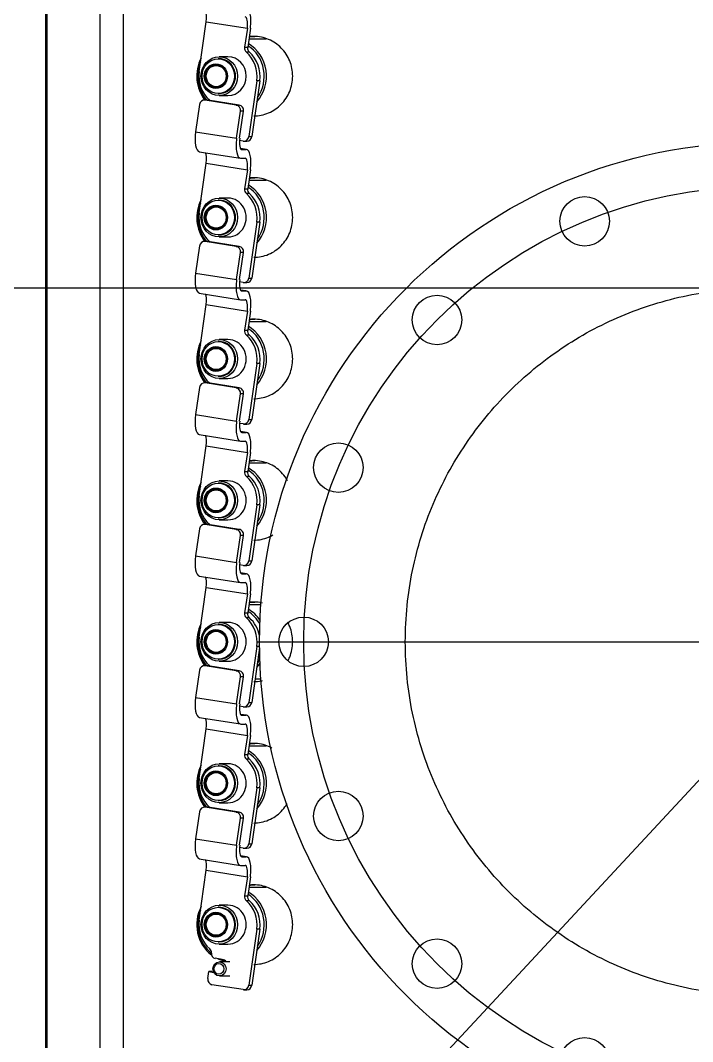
# Model space of a CAD drawing. Extents: x -681219 to -550379, y -242630 to -158199.
# Drawn here: x -602980 to -602599, y -229909 to -229331 of the extents above; entities that cross this region are included whole.
import ezdxf
from ezdxf.lldxf.tags import DXFTag

# ---------------------------------------------------------------- set-up
doc = ezdxf.new("R2010")
doc.units = 0
doc.header["$LTSCALE"] = 1000
doc.linetypes.add('DASHED', pattern=[0.75, 0.5, -0.25])
doc.linetypes.add('DASHED2', pattern=[9.525, 6.35, -3.175])
doc.layers.get('0').update_dxf_attribs({"linetype": 'CONTINUOUS'})
doc.layers.add('center', color=253, linetype='CENTER2')
doc.layers.add('interface', color=251, linetype='DASHED2')
doc.layers.add('famsun', color=7, linetype='CONTINUOUS', lineweight=0)
tags = doc.linetypes.add('CENTER2', pattern=[28.575, 19.05, -3.175, 3.175, -3.175]).pattern_tags.tags
tags[10:11] = [DXFTag(74, 4), DXFTag(75, 0), DXFTag(340, '0'), DXFTag(46, 0.0), DXFTag(50, 0.0), DXFTag(44, 0.0), DXFTag(45, 0.0)]
tags[8:9] = [DXFTag(74, 4), DXFTag(75, 0), DXFTag(340, '0'), DXFTag(46, 0.0), DXFTag(50, 0.0), DXFTag(44, 0.0), DXFTag(45, 0.0)]
tags[6:7] = [DXFTag(74, 4), DXFTag(75, 0), DXFTag(340, '0'), DXFTag(46, 0.0), DXFTag(50, 0.0), DXFTag(44, 0.0), DXFTag(45, 0.0)]
tags[4:5] = [DXFTag(74, 4), DXFTag(75, 0), DXFTag(340, '0'), DXFTag(46, 0.0), DXFTag(50, 0.0), DXFTag(44, 0.0), DXFTag(45, 0.0)]

# ---------------------------------------------------------------- blocks, each defined once
blk = doc.blocks.new('CYPJ15001B0001XY_A_CYPJ1000_V_1')
at = {"color": 0, "linetype": 'ByBlock', "lineweight": -2}
for p, q in [((715, 403.64), (-578, 403.64)), ((715, 402.87), (-578, 402.87)), ((-532.45, 372.68), (715, 372.68)), ((-536.94, 359.47), (715, 359.47)), ((-311.42, 318.67), (-315.12, 295.44)), ((-296.09, 316.51), (-311.42, 318.67)), ((-231.42, 318.67), (-235.12, 295.44)), ((-216.09, 316.51), (-231.42, 318.67)), ((-151.42, 318.67), (-155.12, 295.44)), ((-136.09, 316.51), (-151.42, 318.67)), ((-71.42, 318.67), (-75.12, 295.44)), ((-56.09, 316.51), (-71.42, 318.67)), ((8.58, 318.67), (4.88, 295.44)), ((23.91, 316.51), (8.58, 318.67)), ((88.58, 318.67), (84.88, 295.44)), ((103.91, 316.51), (88.58, 318.67)), ((-357.41, 316.59), (-329.22, 312.62)), ((-329.22, 312.62), (-332.93, 289.39)), ((-322.78, 316.55), (-326.48, 293.31)), ((-296.38, 295.65), (-293.57, 313.3)), ((-293.57, 311.59), (-293.57, 313.3)), ((-293.54, 312.01), (-293.54, 313.72)), ((-277.41, 316.59), (-249.22, 312.62)), ((-249.22, 312.62), (-252.93, 289.39)), ((-242.78, 316.55), (-246.48, 293.31)), ((-216.38, 295.65), (-213.57, 313.3)), ((-213.57, 311.59), (-213.57, 313.3)), ((-213.54, 312.01), (-213.54, 313.72)), ((-197.41, 316.59), (-169.22, 312.62)), ((-169.22, 312.62), (-172.93, 289.39)), ((-162.78, 316.55), (-166.48, 293.31)), ((-136.38, 295.65), (-133.57, 313.3)), ((-133.57, 311.59), (-133.57, 313.3)), ((-133.54, 312.01), (-133.54, 313.72)), ((-117.41, 316.59), (-89.22, 312.62)), ((-89.22, 312.62), (-92.93, 289.39)), ((-82.78, 316.55), (-86.48, 293.31)), ((-56.38, 295.65), (-53.57, 313.3)), ((-53.57, 311.59), (-53.57, 313.3)), ((-53.54, 312.01), (-53.54, 313.72)), ((-37.41, 316.59), (-9.22, 312.62)), ((-9.22, 312.62), (-12.93, 289.39)), ((-2.78, 316.55), (-6.48, 293.31)), ((23.62, 295.65), (26.43, 313.3)), ((26.43, 311.59), (26.43, 313.3)), ((26.46, 312.01), (26.46, 313.72)), ((42.59, 316.59), (70.78, 312.62)), ((70.78, 312.62), (67.07, 289.39)), ((77.22, 316.55), (73.52, 293.31)), ((103.62, 295.65), (106.43, 313.3)), ((106.43, 311.59), (106.43, 313.3)), ((106.46, 312.01), (106.46, 313.72)), ((122.59, 316.59), (150.78, 312.62)), ((150.78, 312.62), (147.07, 289.39)), ((-396.76, 291.73), (-393.95, 309.39)), ((-390.54, 311.76), (-386.58, 311.2)), ((-386.58, 311.2), (-387.03, 308.36)), ((-386.58, 309.49), (-386.74, 308.5)), ((-386.58, 309.49), (-386.58, 311.2)), ((-379.71, 303.58), (-379.05, 307.67)), ((-376.1, 309.72), (-376.07, 309.72)), ((-296.38, 293.94), (-293.57, 311.59)), ((-216.38, 293.94), (-213.57, 311.59)), ((-136.38, 293.94), (-133.57, 311.59)), ((-56.38, 293.94), (-53.57, 311.59)), ((23.62, 293.94), (26.43, 311.59)), ((103.62, 293.94), (106.43, 311.59)), ((-389, 305.12), (-389, 299.3)), ((-381, 299.3), (-381, 305.12)), ((-371, 305.29), (-371, 300.33)), ((-369.8, 305.8), (-369.8, 305.29)), ((-350.2, 305.29), (-350.2, 305.8)), ((-349, 300.33), (-349, 305.29)), ((-291, 305.29), (-291, 300.33)), ((-289.8, 305.8), (-289.8, 305.29)), ((-270.2, 305.29), (-270.2, 305.8)), ((-269, 300.33), (-269, 305.29)), ((-211, 305.29), (-211, 300.33)), ((-209.8, 305.8), (-209.8, 305.29)), ((-190.2, 305.29), (-190.2, 305.8)), ((-189, 300.33), (-189, 305.29)), ((-131, 305.29), (-131, 300.33)), ((-129.8, 305.8), (-129.8, 305.29)), ((-110.2, 305.29), (-110.2, 305.8)), ((-109, 300.33), (-109, 305.29)), ((-51, 305.29), (-51, 300.33)), ((-49.8, 305.8), (-49.8, 305.29)), ((-30.2, 305.29), (-30.2, 305.8)), ((-29, 300.33), (-29, 305.29)), ((29, 305.29), (29, 300.33)), ((30.2, 305.8), (30.2, 305.29)), ((49.8, 305.29), (49.8, 305.8)), ((51, 300.33), (51, 305.29)), ((109, 305.29), (109, 300.33)), ((110.2, 305.8), (110.2, 305.29)), ((129.8, 305.29), (129.8, 305.8)), ((131, 300.33), (131, 305.29)), ((-315.12, 295.44), (-299.8, 293.28)), ((-296.38, 295.65), (-296.38, 293.94)), ((-235.12, 295.44), (-219.8, 293.28)), ((-216.38, 295.65), (-216.38, 293.94)), ((-155.12, 295.44), (-139.8, 293.28)), ((-136.38, 295.65), (-136.38, 293.94)), ((-75.12, 295.44), (-59.8, 293.28)), ((-56.38, 295.65), (-56.38, 293.94)), ((4.88, 295.44), (20.2, 293.28)), ((23.62, 295.65), (23.62, 293.94)), ((84.88, 295.44), (100.2, 293.28)), ((103.62, 295.65), (103.62, 293.94)), ((-396.8, 291.31), (-396.8, 289.6)), ((-346.46, 288.2), (-346.46, 289.91)), ((-332.93, 289.39), (-343.7, 290.91)), ((-343.7, 290.91), (-343.7, 289.2)), ((-332.93, 287.68), (-343.7, 289.2)), ((-326.5, 293.1), (-326.5, 290.71)), ((-321.57, 289.8), (-321.03, 293.21)), ((-321.55, 290.01), (-321.04, 293.2)), ((-321.55, 292.41), (-321.52, 292.64)), ((-321.55, 292.41), (-321.55, 290.01)), ((-316.8, 291.31), (-316.8, 289.6)), ((-316.76, 291.73), (-316.42, 293.86)), ((-315.12, 293.73), (-299.8, 291.57)), ((-299.8, 291.57), (-299.8, 293.28)), ((-266.46, 288.2), (-266.46, 289.91)), ((-252.93, 289.39), (-263.7, 290.91)), ((-263.7, 290.91), (-263.7, 289.2)), ((-252.93, 287.68), (-263.7, 289.2)), ((-246.5, 293.1), (-246.5, 290.71)), ((-241.57, 289.8), (-241.03, 293.21)), ((-241.55, 290.01), (-241.04, 293.2)), ((-241.55, 292.41), (-241.52, 292.64)), ((-241.55, 292.41), (-241.55, 290.01)), ((-236.8, 291.31), (-236.8, 289.6)), ((-236.76, 291.73), (-236.42, 293.86)), ((-235.12, 293.73), (-219.8, 291.57)), ((-219.8, 291.57), (-219.8, 293.28)), ((-186.46, 288.2), (-186.46, 289.91)), ((-172.93, 289.39), (-183.7, 290.91)), ((-183.7, 290.91), (-183.7, 289.2)), ((-172.93, 287.68), (-183.7, 289.2)), ((-166.5, 293.1), (-166.5, 290.71)), ((-161.57, 289.8), (-161.03, 293.21)), ((-161.55, 290.01), (-161.04, 293.2)), ((-161.55, 292.41), (-161.52, 292.64)), ((-161.55, 292.41), (-161.55, 290.01)), ((-156.8, 291.31), (-156.8, 289.6)), ((-156.76, 291.73), (-156.42, 293.86)), ((-155.12, 293.73), (-139.8, 291.57)), ((-139.8, 291.57), (-139.8, 293.28)), ((-106.46, 288.2), (-106.46, 289.91)), ((-92.93, 289.39), (-103.7, 290.91)), ((-103.7, 290.91), (-103.7, 289.2)), ((-92.93, 287.68), (-103.7, 289.2)), ((-86.5, 293.1), (-86.5, 290.71)), ((-81.57, 289.8), (-81.03, 293.21)), ((-81.55, 290.01), (-81.04, 293.2)), ((-81.55, 292.41), (-81.52, 292.64)), ((-81.55, 292.41), (-81.55, 290.01)), ((-76.8, 291.31), (-76.8, 289.6)), ((-76.76, 291.73), (-76.42, 293.86)), ((-75.12, 293.73), (-59.8, 291.57)), ((-59.8, 291.57), (-59.8, 293.28)), ((-26.46, 288.2), (-26.46, 289.91)), ((-12.93, 289.39), (-23.7, 290.91)), ((-23.7, 290.91), (-23.7, 289.2)), ((-12.93, 287.68), (-23.7, 289.2)), ((-6.5, 293.1), (-6.5, 290.71)), ((-1.57, 289.8), (-1.03, 293.21)), ((-1.55, 290.01), (-1.04, 293.2)), ((-1.55, 292.41), (-1.52, 292.64)), ((-1.55, 292.41), (-1.55, 290.01)), ((3.2, 291.31), (3.2, 289.6)), ((3.24, 291.73), (3.58, 293.86)), ((4.88, 293.73), (20.2, 291.57)), ((20.2, 291.57), (20.2, 293.28)), ((53.54, 288.2), (53.54, 289.91)), ((67.07, 289.39), (56.3, 290.91)), ((56.3, 290.91), (56.3, 289.2)), ((67.07, 287.68), (56.3, 289.2)), ((73.5, 293.1), (73.5, 290.71)), ((78.43, 289.8), (78.97, 293.21)), ((78.45, 290.01), (78.96, 293.2)), ((78.45, 292.41), (78.48, 292.64)), ((78.45, 292.41), (78.45, 290.01)), ((83.2, 291.31), (83.2, 289.6)), ((83.24, 291.73), (83.58, 293.86)), ((84.88, 293.73), (100.2, 291.57)), ((100.2, 291.57), (100.2, 293.28)), ((133.54, 288.2), (133.54, 289.91)), ((147.07, 289.39), (136.3, 290.91)), ((136.3, 290.91), (136.3, 289.2)), ((147.07, 287.68), (136.3, 289.2)), ((-362.59, 284.07), (-394.24, 288.52)), ((-394.24, 288.52), (-394.24, 286.81)), ((-362.59, 282.36), (-394.24, 286.81)), ((-362.59, 282.36), (-362.59, 284.07)), ((-339, 278.67), (-339, 288.54)), ((-282.59, 284.07), (-314.24, 288.52)), ((-314.24, 288.52), (-314.24, 286.81)), ((-282.59, 282.36), (-314.24, 286.81)), ((-282.59, 282.36), (-282.59, 284.07)), ((-259, 278.67), (-259, 288.54)), ((-202.59, 284.07), (-234.24, 288.52)), ((-234.24, 288.52), (-234.24, 286.81)), ((-203.46, 282.48), (-234.24, 286.81)), ((-221, 284.95), (-221, 281.72)), ((-202.59, 282.49), (-202.59, 284.07)), ((-179, 281.72), (-179, 288.54)), ((-122.59, 284.07), (-154.24, 288.52)), ((-154.24, 288.52), (-154.24, 286.81)), ((-122.59, 282.36), (-154.24, 286.81)), ((-122.59, 282.36), (-122.59, 284.07)), ((-99, 278.67), (-99, 288.54)), ((-42.59, 284.07), (-74.24, 288.52)), ((-74.24, 288.52), (-74.24, 286.81)), ((-42.59, 282.36), (-74.24, 286.81)), ((-42.59, 282.36), (-42.59, 284.07)), ((-19, 278.67), (-19, 288.54)), ((37.41, 284.07), (5.76, 288.52)), ((5.76, 288.52), (5.76, 286.81)), ((37.41, 282.36), (5.76, 286.81)), ((37.41, 282.36), (37.41, 284.07)), ((61, 278.67), (61, 288.54)), ((117.41, 284.07), (85.76, 288.52)), ((85.76, 288.52), (85.76, 286.81)), ((117.41, 282.36), (85.76, 286.81)), ((117.41, 282.36), (117.41, 284.07)), ((141, 278.67), (141, 288.54))]:
    blk.add_line(p, q, dxfattribs=at)
for centre, radius in [((-200, 0), 282.5), ((-200, 257.5), 14), ((-298.54, 237.9), 14), ((-101.46, 237.9), 14), ((-382.08, 182.08), 14), ((-17.92, 182.08), 14), ((-437.9, 98.54), 14), ((37.9, 98.54), 14)]:
    blk.add_circle(centre, radius, dxfattribs=at)
for centre, major_axis, ratio, start_param, end_param in [((-360, 298.28), (21, 0), 0.939693, 1.062855, 2.526295), ((-360, 298.62), (20, 0), 0.939693, 1.156661, 2.50925), ((-311.42, 314.73), (11.36, -1.81), 0.338244, 1.62468, 3.141593), ((-280, 298.28), (21, 0), 0.939693, 1.062855, 2.271246), ((-280, 298.62), (20, 0), 0.939693, 1.156661, 2.31419), ((-231.42, 314.73), (11.36, -1.81), 0.338244, 1.62468, 3.141593), ((-200, 298.28), (21, 0), 0.939693, 1.062855, 2.271246), ((-200, 298.62), (-20, 0), 0.939693, 4.298253, 5.455782), ((-151.42, 314.73), (11.36, -1.81), 0.338244, 1.62468, 3.141593), ((-120, 298.28), (21, 0), 0.939693, 1.062855, 2.271246), ((-120, 298.62), (-20, 0), 0.939693, 4.298253, 5.455782), ((-71.42, 314.73), (11.36, -1.81), 0.338244, 1.62468, 3.141593), ((-40, 298.28), (21, 0), 0.939693, 1.062855, 2.271246), ((-40, 298.62), (-20, 0), 0.939693, 4.298253, 5.455782), ((8.58, 314.73), (11.36, -1.81), 0.338244, 1.62468, 3.141593), ((40, 298.28), (21, 0), 0.939693, 1.062855, 2.271246), ((40, 298.62), (-20, 0), 0.939693, 4.298253, 5.455782), ((88.58, 314.73), (11.36, -1.81), 0.338244, 1.62468, 3.141593), ((120, 298.28), (21, 0), 0.939693, 1.062855, 2.271246), ((120, 298.62), (-20, 0), 0.939693, 4.298253, 5.455782), ((-390.98, 308.97), (3, 0), 0.939693, 1.42206, 2.992856), ((-360, 300.33), (-17.5, 0), 0.939693, 4.563652, 5.607975), ((-329.22, 314.85), (-6.42, 1.02), 0.338244, 1.62468, 2.787553), ((-296.54, 313.72), (-3, 0), 0.939693, 2.992856, 4.563652), ((-280, 300.33), (-17.5, 0), 0.939693, 4.563652, 5.607975), ((-296.54, 312.01), (-3, 0), 0.939693, 2.992856, 3.141593), ((-249.22, 314.85), (-6.42, 1.02), 0.338244, 1.62468, 2.787553), ((-216.54, 313.72), (-3, 0), 0.939693, 2.992856, 4.563652), ((-200, 300.33), (-17.5, 0), 0.939693, 4.563652, 5.607975), ((-216.54, 312.01), (-3, 0), 0.939693, 2.992856, 3.141593), ((-169.22, 314.85), (-6.42, 1.02), 0.338244, 1.62468, 2.787553), ((-136.54, 313.72), (-3, 0), 0.939693, 2.992856, 4.563652), ((-120, 300.33), (-17.5, 0), 0.939693, 4.563652, 5.607975), ((-136.54, 312.01), (-3, 0), 0.939693, 2.992856, 3.141593), ((-89.22, 314.85), (-6.42, 1.02), 0.338244, 1.62468, 2.787553), ((-56.54, 313.72), (-3, 0), 0.939693, 2.992856, 4.563652), ((-40, 300.33), (-17.5, 0), 0.939693, 4.563652, 5.607975), ((-56.54, 312.01), (-3, 0), 0.939693, 2.992856, 3.141593), ((-9.22, 314.85), (-6.42, 1.02), 0.338244, 1.62468, 2.787553), ((23.46, 313.72), (-3, 0), 0.939693, 2.992856, 4.563652), ((40, 300.33), (-17.5, 0), 0.939693, 4.563652, 5.607975), ((23.46, 312.01), (-3, 0), 0.939693, 2.992856, 3.141593), ((70.78, 314.85), (-6.42, 1.02), 0.338244, 1.62468, 2.787553), ((103.46, 313.72), (-3, 0), 0.939693, 2.992856, 4.563652), ((120, 300.33), (-17.5, 0), 0.939693, 4.563652, 5.607975), ((103.46, 312.01), (-3, 0), 0.939693, 2.992856, 3.141593), ((150.78, 314.85), (-6.42, 1.02), 0.338244, 1.62468, 2.787553), ((-376.48, 307.31), (2.6, 0), 0.939693, 1.42206, 2.992856), ((-375.69, 312.14), (2.6, 0), 0.939693, 4.563652, 5.607975), ((-295.69, 312.14), (2.6, 0), 0.939693, 5.560011, 5.607975), ((-215.69, 312.14), (2.6, 0), 0.939693, 5.560011, 5.607975), ((-135.69, 312.14), (2.6, 0), 0.939693, 5.560011, 5.607975), ((-55.69, 312.14), (2.6, 0), 0.939693, 5.560011, 5.607975), ((24.31, 312.14), (2.6, 0), 0.939693, 5.560011, 5.607975), ((104.31, 312.14), (2.6, 0), 0.939693, 5.560011, 5.607975), ((-383.66, 304.14), (4, 0), 0.939693, 5.440192, 6.134449), ((-360, 298.28), (21, 0), 0.939693, 2.738364, 2.971855), ((-360, 305.29), (9.8, 0), 0.939693, 3.141593, 6.283185), ((-280, 305.29), (9.8, 0), 0.939693, 3.141593, 6.283185), ((-200, 305.29), (9.8, 0), 0.939693, 3.141593, 6.283185), ((-120, 305.29), (-9.8, 0), 0.939693, 0, 3.141593), ((-40, 305.29), (-9.8, 0), 0.939693, 0, 3.141593), ((40, 305.29), (-9.8, 0), 0.939693, 0, 3.141593), ((120, 305.29), (-9.8, 0), 0.939693, 0, 3.141593), ((-360, 300.33), (-11, 0), 0.939693, 0, 3.141593), ((-315.12, 291.5), (11.36, -1.81), 0.338244, 1.62468, 3.195477), ((-299.35, 296.06), (-3, 0), 0.939693, 1.42206, 2.992856), ((-280, 300.33), (-11, 0), 0.939693, 0, 3.141593), ((-235.12, 291.5), (11.36, -1.81), 0.338244, 1.62468, 3.195477), ((-219.35, 296.06), (-3, 0), 0.939693, 1.42206, 2.992856), ((-200, 300.33), (-11, 0), 0.939693, 0, 3.141593), ((-155.12, 291.5), (11.36, -1.81), 0.338244, 1.62468, 3.195477), ((-139.35, 296.06), (-3, 0), 0.939693, 1.42206, 2.992856), ((-120, 300.33), (-11, 0), 0.939693, 0, 3.141593), ((-75.12, 291.5), (11.36, -1.81), 0.338244, 1.62468, 3.195477), ((-59.35, 296.06), (-3, 0), 0.939693, 1.42206, 2.992856), ((-40, 300.33), (-11, 0), 0.939693, 0, 3.141593), ((4.88, 291.5), (11.36, -1.81), 0.338244, 1.62468, 3.195477), ((20.65, 296.06), (-3, 0), 0.939693, 1.42206, 2.992856), ((40, 300.33), (-11, 0), 0.939693, 0, 3.141593), ((84.88, 291.5), (11.36, -1.81), 0.338244, 1.62468, 3.195477), ((100.65, 296.06), (-3, 0), 0.939693, 1.42206, 2.992856), ((120, 300.33), (11, 0), 0.939693, 3.141593, 6.283185), ((-393.8, 291.31), (3, 0), 0.939693, 2.992856, 4.563652), ((-393.8, 289.6), (3, 0), 0.939693, 3.141593, 4.563652), ((-360, 298.28), (21, 0), 0.939693, 3.947647, 5.787529), ((-360, 298.62), (20, 0), 0.939693, 4.058292, 5.750052), ((-360, 300.33), (17.5, 0), 0.939693, 4.563652, 5.59671), ((-344.14, 288.12), (-3, 0), 0.939693, 4.563652, 5.59671), ((-344.14, 286.41), (3, 0), 0.939693, 1.42206, 2.455117), ((-332.93, 291.61), (-6.42, 1.02), 0.338244, 1.62468, 3.195477), ((-332.93, 291.61), (-11.36, 1.81), 0.338244, 1.62468, 3.195477), ((-315.12, 291.5), (6.42, -1.02), 0.338244, 1.62468, 3.195477), ((-313.8, 291.31), (3, 0), 0.939693, 2.992856, 4.563652), ((-313.8, 289.6), (3, 0), 0.939693, 3.141593, 4.563652), ((-299.35, 294.35), (3, 0), 0.939693, 4.563652, 6.134449), ((-280, 298.28), (21, 0), 0.939693, 3.947647, 5.787529), ((-280, 298.62), (20, 0), 0.939693, 4.058292, 5.750052), ((-280, 300.33), (17.5, 0), 0.939693, 4.563652, 5.59671), ((-264.14, 288.12), (-3, 0), 0.939693, 4.563652, 5.59671), ((-264.14, 286.41), (3, 0), 0.939693, 1.42206, 2.455117), ((-252.93, 291.61), (-6.42, 1.02), 0.338244, 1.62468, 3.195477), ((-252.93, 291.61), (-11.36, 1.81), 0.338244, 1.62468, 3.195477), ((-235.12, 291.5), (6.42, -1.02), 0.338244, 1.62468, 3.195477), ((-233.8, 291.31), (3, 0), 0.939693, 2.992856, 4.563652), ((-233.8, 289.6), (3, 0), 0.939693, 3.141593, 4.563652), ((-219.35, 294.35), (3, 0), 0.939693, 4.563652, 6.134449), ((-200, 300.33), (17.5, 0), 0.939693, 4.563652, 5.59671), ((-200, 298.62), (-20, 0), 0.939693, 2.092311, 2.608459), ((-200, 298.28), (21, 0), 0.939693, 5.333973, 5.787529), ((-184.14, 288.12), (-3, 0), 0.939693, 4.563652, 5.59671), ((-184.14, 286.41), (3, 0), 0.939693, 1.42206, 2.455117), ((-172.93, 291.61), (-6.42, 1.02), 0.338244, 1.62468, 3.195477), ((-172.93, 291.61), (-11.36, 1.81), 0.338244, 1.62468, 3.195477), ((-155.12, 291.5), (6.42, -1.02), 0.338244, 1.62468, 3.195477), ((-153.8, 291.31), (3, 0), 0.939693, 2.992856, 4.563652), ((-153.8, 289.6), (3, 0), 0.939693, 3.141593, 4.563652), ((-139.35, 294.35), (3, 0), 0.939693, 4.563652, 6.134449), ((-120, 298.28), (21, 0), 0.939693, 3.947647, 5.787529), ((-120, 298.62), (-20, 0), 0.939693, 0.916699, 2.608459), ((-120, 300.33), (17.5, 0), 0.939693, 4.563652, 5.59671), ((-104.14, 288.12), (-3, 0), 0.939693, 4.563652, 5.59671), ((-104.14, 286.41), (3, 0), 0.939693, 1.42206, 2.455117), ((-92.93, 291.61), (-6.42, 1.02), 0.338244, 1.62468, 3.195477), ((-92.93, 291.61), (-11.36, 1.81), 0.338244, 1.62468, 3.195477), ((-75.12, 291.5), (6.42, -1.02), 0.338244, 1.62468, 3.195477), ((-73.8, 291.31), (3, 0), 0.939693, 2.992856, 4.563652), ((-73.8, 289.6), (3, 0), 0.939693, 3.141593, 4.563652), ((-59.35, 294.35), (3, 0), 0.939693, 4.563652, 6.134449), ((-40, 298.28), (21, 0), 0.939693, 3.947647, 5.787529), ((-40, 298.62), (-20, 0), 0.939693, 0.916699, 2.608459), ((-40, 300.33), (17.5, 0), 0.939693, 4.563652, 5.59671), ((-24.14, 288.12), (-3, 0), 0.939693, 4.563652, 5.59671), ((-24.14, 286.41), (3, 0), 0.939693, 1.42206, 2.455117), ((-12.93, 291.61), (-6.42, 1.02), 0.338244, 1.62468, 3.195477), ((-12.93, 291.61), (-11.36, 1.81), 0.338244, 1.62468, 3.195477), ((4.88, 291.5), (6.42, -1.02), 0.338244, 1.62468, 3.195477), ((6.2, 291.31), (3, 0), 0.939693, 2.992856, 4.563652), ((6.2, 289.6), (3, 0), 0.939693, 3.141593, 4.563652), ((20.65, 294.35), (3, 0), 0.939693, 4.563652, 6.134449), ((40, 298.28), (21, 0), 0.939693, 3.947647, 5.787529), ((40, 298.62), (-20, 0), 0.939693, 0.916699, 2.608459), ((40, 300.33), (17.5, 0), 0.939693, 4.563652, 5.59671), ((55.86, 288.12), (-3, 0), 0.939693, 4.563652, 5.59671), ((55.86, 286.41), (3, 0), 0.939693, 1.42206, 2.455117), ((67.07, 291.61), (-6.42, 1.02), 0.338244, 1.62468, 3.195477), ((67.07, 291.61), (-11.36, 1.81), 0.338244, 1.62468, 3.195477), ((84.88, 291.5), (6.42, -1.02), 0.338244, 1.62468, 3.195477), ((86.2, 291.31), (3, 0), 0.939693, 2.992856, 4.563652), ((86.2, 289.6), (3, 0), 0.939693, 3.141593, 4.563652), ((100.65, 294.35), (3, 0), 0.939693, 4.563652, 6.134449), ((120, 298.28), (21, 0), 0.939693, 3.947647, 5.787529), ((120, 298.62), (-20, 0), 0.939693, 0.916699, 2.608459), ((120, 300.33), (17.5, 0), 0.939693, 4.563652, 5.59671), ((135.86, 288.12), (-3, 0), 0.939693, 4.563652, 5.59671), ((135.86, 286.41), (3, 0), 0.939693, 1.42206, 2.455117), ((147.07, 291.61), (-6.42, 1.02), 0.338244, 1.62468, 3.195477), ((147.07, 291.61), (-11.36, 1.81), 0.338244, 1.62468, 3.195477), ((-360, 298.62), (17.5, 0), 0.939693, 4.563652, 5.59671), ((-280, 298.62), (17.5, 0), 0.939693, 4.563652, 5.59671), ((-200, 298.28), (21, 0), 0.939693, 3.947647, 4.090805), ((-200, 298.62), (-20, 0), 0.939693, 0.916699, 1.049282), ((-200, 298.62), (17.5, 0), 0.939693, 4.905275, 5.59671), ((-120, 298.62), (17.5, 0), 0.939693, 4.563652, 5.59671), ((-40, 298.62), (17.5, 0), 0.939693, 4.563652, 5.59671), ((40, 298.62), (17.5, 0), 0.939693, 4.563652, 5.59671), ((120, 298.62), (17.5, 0), 0.939693, 4.563652, 5.59671)]:
    blk.add_ellipse(centre, major_axis=major_axis, ratio=ratio, start_param=start_param, end_param=end_param, dxfattribs=at)
for centre, major_axis in [((-360, 305.29), (-11, 0)), ((-360, 305.8), (9.8, 0)), ((-360, 307.17), (-7, 0)), ((-360, 307.17), (-6.5, 0)), ((-360, 307), (-6, 0)), ((-280, 305.29), (-11, 0)), ((-280, 305.8), (9.8, 0)), ((-280, 307.17), (-7, 0)), ((-280, 307.17), (-6.5, 0)), ((-280, 307), (-6, 0)), ((-200, 305.29), (-11, 0)), ((-200, 305.8), (9.8, 0)), ((-200, 307.17), (7, 0)), ((-200, 307.17), (6.5, 0)), ((-200, 307), (6, 0)), ((-120, 305.29), (-11, 0)), ((-120, 305.8), (-9.8, 0)), ((-120, 307.17), (-7, 0)), ((-120, 307.17), (6.5, 0)), ((-120, 307), (6, 0)), ((-40, 305.29), (-11, 0)), ((-40, 305.8), (-9.8, 0)), ((-40, 307.17), (-7, 0)), ((-40, 307.17), (-6.5, 0)), ((-40, 307), (-6, 0)), ((40, 305.29), (-11, 0)), ((40, 305.8), (-9.8, 0)), ((40, 307.17), (-7, 0)), ((40, 307.17), (-6.5, 0)), ((40, 307), (-6, 0)), ((120, 305.29), (11, 0)), ((120, 305.8), (-9.8, 0)), ((120, 307.17), (-7, 0)), ((120, 307.17), (-6.5, 0)), ((120, 307), (-6, 0)), ((-385, 305.12), (4, 0)), ((-385, 305.46), (3, 0))]:
    blk.add_ellipse(centre, major_axis=major_axis, ratio=0.939693, dxfattribs=at)
for points, knots in [([(-382.5, 285.76), (-382.5, 284.32), (-382.35, 282.89), (-381.79, 280.09), (-381.36, 278.7), (-380.23, 276.02), (-379.54, 274.76), (-377.91, 272.36), (-376.96, 271.23), (-374.89, 269.19), (-373.75, 268.28), (-371.3, 266.66), (-369.99, 265.98), (-365.93, 264.32), (-362.97, 263.74), (-360, 263.74)], [0.7502141, 0.7502141, 0.7502141, 0.7502141, 0.78125, 0.78125, 0.8125, 0.8125, 0.84375, 0.84375, 0.875, 0.875, 0.90625, 0.90625, 0.9375, 0.9375, 1, 1, 1, 1]), ([(-360, 263.74), (-358.51, 263.74), (-357.05, 263.88), (-354.18, 264.44), (-352.75, 264.86), (-350.02, 265.97), (-348.73, 266.65), (-346.28, 268.25), (-345.13, 269.18), (-342.01, 272.23), (-340.34, 274.69), (-338.09, 279.99), (-337.5, 282.89), (-337.5, 286.62), (-337.55, 287.49), (-337.66, 288.35)], [0, 0, 0, 0, 0.03125, 0.03125, 0.0625, 0.0625, 0.09375, 0.09375, 0.125, 0.125, 0.1875, 0.1875, 0.25, 0.25, 0.2687613, 0.2687613, 0.2687613, 0.2687613]), ([(-337.75, 288.42), (-337.59, 287.35), (-337.5, 286.26), (-337.5, 285.17), (-337.5, 285.16), (-337.5, 285.15)], [0.22643119, 0.22643119, 0.22643119, 0.22643119, 0.25, 0.25, 0.25020442, 0.25020442, 0.25020442, 0.25020442]), ([(-302.5, 285.76), (-302.5, 284.32), (-302.35, 282.89), (-301.79, 280.09), (-301.36, 278.7), (-300.23, 276.02), (-299.54, 274.76), (-297.91, 272.36), (-296.96, 271.23), (-294.89, 269.19), (-293.75, 268.28), (-292.18, 267.24), (-291.82, 267.02), (-291.46, 266.81)], [0.7502141, 0.7502141, 0.7502141, 0.7502141, 0.78125, 0.78125, 0.8125, 0.8125, 0.84375, 0.84375, 0.875, 0.875, 0.90625, 0.90625, 0.9151335, 0.9151335, 0.9151335, 0.9151335]), ([(-260.08, 275.54), (-259.76, 276.13), (-259.47, 276.73), (-258.09, 279.99), (-257.5, 282.89), (-257.5, 286.62), (-257.55, 287.49), (-257.66, 288.35)], [0.17306985, 0.17306985, 0.17306985, 0.17306985, 0.1875, 0.1875, 0.25, 0.25, 0.26876134, 0.26876134, 0.26876134, 0.26876134]), ([(-257.75, 288.42), (-257.59, 287.35), (-257.5, 286.26), (-257.5, 285.17), (-257.5, 285.16), (-257.5, 285.15)], [0.22643119, 0.22643119, 0.22643119, 0.22643119, 0.25, 0.25, 0.25020442, 0.25020442, 0.25020442, 0.25020442]), ([(-222.5, 285.76), (-222.5, 284.32), (-222.35, 282.89), (-222.03, 281.28), (-221.98, 281.05), (-221.93, 280.83)], [0.75021407, 0.75021407, 0.75021407, 0.75021407, 0.78125, 0.78125, 0.78620283, 0.78620283, 0.78620283, 0.78620283]), ([(-178.07, 280.87), (-177.69, 282.47), (-177.5, 284.12), (-177.5, 286.62), (-177.55, 287.49), (-177.66, 288.35)], [0.2143382, 0.2143382, 0.2143382, 0.2143382, 0.25, 0.25, 0.26876134, 0.26876134, 0.26876134, 0.26876134]), ([(-177.75, 288.42), (-177.59, 287.35), (-177.5, 286.26), (-177.5, 285.17), (-177.5, 285.16), (-177.5, 285.15)], [0.22643119, 0.22643119, 0.22643119, 0.22643119, 0.25, 0.25, 0.25020442, 0.25020442, 0.25020442, 0.25020442]), ([(-142.5, 285.76), (-142.5, 284.32), (-142.35, 282.89), (-141.79, 280.09), (-141.36, 278.7), (-140.43, 276.51), (-140.02, 275.68), (-139.56, 274.88)], [0.75021407, 0.75021407, 0.75021407, 0.75021407, 0.78125, 0.78125, 0.8125, 0.8125, 0.83247189, 0.83247189, 0.83247189, 0.83247189]), ([(-108.81, 266.65), (-108.37, 266.9), (-107.93, 267.17), (-106.28, 268.25), (-105.13, 269.18), (-102.01, 272.23), (-100.34, 274.69), (-98.09, 279.99), (-97.5, 282.89), (-97.5, 286.62), (-97.55, 287.49), (-97.66, 288.35)], [0.0828304, 0.0828304, 0.0828304, 0.0828304, 0.09375, 0.09375, 0.125, 0.125, 0.1875, 0.1875, 0.25, 0.25, 0.2687613, 0.2687613, 0.2687613, 0.2687613]), ([(-97.75, 288.42), (-97.59, 287.35), (-97.5, 286.26), (-97.5, 285.17), (-97.5, 285.16), (-97.5, 285.15)], [0.22643119, 0.22643119, 0.22643119, 0.22643119, 0.25, 0.25, 0.25020442, 0.25020442, 0.25020442, 0.25020442]), ([(-62.5, 285.76), (-62.5, 284.32), (-62.35, 282.89), (-61.79, 280.09), (-61.36, 278.7), (-60.23, 276.02), (-59.54, 274.76), (-57.91, 272.36), (-56.96, 271.23), (-54.89, 269.19), (-53.75, 268.28), (-51.3, 266.66), (-49.99, 265.98), (-45.93, 264.32), (-42.97, 263.74), (-40, 263.74)], [0.7502141, 0.7502141, 0.7502141, 0.7502141, 0.78125, 0.78125, 0.8125, 0.8125, 0.84375, 0.84375, 0.875, 0.875, 0.90625, 0.90625, 0.9375, 0.9375, 1, 1, 1, 1]), ([(-40, 263.74), (-38.51, 263.74), (-37.05, 263.88), (-34.18, 264.44), (-32.75, 264.86), (-30.02, 265.97), (-28.73, 266.65), (-26.28, 268.25), (-25.13, 269.18), (-22.01, 272.23), (-20.34, 274.69), (-18.09, 279.99), (-17.5, 282.89), (-17.5, 286.62), (-17.55, 287.49), (-17.66, 288.35)], [0, 0, 0, 0, 0.03125, 0.03125, 0.0625, 0.0625, 0.09375, 0.09375, 0.125, 0.125, 0.1875, 0.1875, 0.25, 0.25, 0.2687613, 0.2687613, 0.2687613, 0.2687613]), ([(-17.75, 288.42), (-17.59, 287.35), (-17.5, 286.26), (-17.5, 285.17), (-17.5, 285.16), (-17.5, 285.15)], [0.22643119, 0.22643119, 0.22643119, 0.22643119, 0.25, 0.25, 0.25020442, 0.25020442, 0.25020442, 0.25020442]), ([(17.5, 285.76), (17.5, 284.32), (17.65, 282.89), (18.21, 280.09), (18.64, 278.7), (19.77, 276.02), (20.46, 274.76), (22.09, 272.36), (23.04, 271.23), (25.11, 269.19), (26.25, 268.28), (28.7, 266.66), (30.01, 265.98), (34.07, 264.32), (37.03, 263.74), (40, 263.74)], [0.7502141, 0.7502141, 0.7502141, 0.7502141, 0.78125, 0.78125, 0.8125, 0.8125, 0.84375, 0.84375, 0.875, 0.875, 0.90625, 0.90625, 0.9375, 0.9375, 1, 1, 1, 1]), ([(40, 263.74), (41.49, 263.74), (42.95, 263.88), (45.82, 264.44), (47.25, 264.86), (49.98, 265.97), (51.27, 266.65), (53.72, 268.25), (54.87, 269.18), (57.99, 272.23), (59.66, 274.69), (61.91, 279.99), (62.5, 282.89), (62.5, 286.62), (62.45, 287.49), (62.34, 288.35)], [0, 0, 0, 0, 0.03125, 0.03125, 0.0625, 0.0625, 0.09375, 0.09375, 0.125, 0.125, 0.1875, 0.1875, 0.25, 0.25, 0.2687613, 0.2687613, 0.2687613, 0.2687613]), ([(62.25, 288.42), (62.41, 287.35), (62.5, 286.26), (62.5, 285.17), (62.5, 285.16), (62.5, 285.15)], [0.22643119, 0.22643119, 0.22643119, 0.22643119, 0.25, 0.25, 0.25020442, 0.25020442, 0.25020442, 0.25020442]), ([(97.5, 285.76), (97.5, 284.32), (97.65, 282.89), (98.21, 280.09), (98.64, 278.7), (99.77, 276.02), (100.46, 274.76), (102.09, 272.36), (103.04, 271.23), (105.11, 269.19), (106.25, 268.28), (108.7, 266.66), (110.01, 265.98), (114.07, 264.32), (117.03, 263.74), (120, 263.74)], [0.7502141, 0.7502141, 0.7502141, 0.7502141, 0.78125, 0.78125, 0.8125, 0.8125, 0.84375, 0.84375, 0.875, 0.875, 0.90625, 0.90625, 0.9375, 0.9375, 1, 1, 1, 1]), ([(120, 263.74), (121.49, 263.74), (122.95, 263.88), (125.82, 264.44), (127.25, 264.86), (129.98, 265.97), (131.27, 266.65), (133.72, 268.25), (134.87, 269.18), (137.99, 272.23), (139.66, 274.69), (141.91, 279.99), (142.5, 282.89), (142.5, 286.62), (142.45, 287.49), (142.34, 288.35)], [0, 0, 0, 0, 0.03125, 0.03125, 0.0625, 0.0625, 0.09375, 0.09375, 0.125, 0.125, 0.1875, 0.1875, 0.25, 0.25, 0.2687613, 0.2687613, 0.2687613, 0.2687613]), ([(142.25, 288.42), (142.41, 287.35), (142.5, 286.26), (142.5, 285.17), (142.5, 285.16), (142.5, 285.15)], [0.22643119, 0.22643119, 0.22643119, 0.22643119, 0.25, 0.25, 0.25020442, 0.25020442, 0.25020442, 0.25020442]), ([(-210.76, 266.42), (-210.07, 266.05), (-209.36, 265.72), (-205.93, 264.32), (-202.97, 263.74), (-200, 263.74)], [0.92080705, 0.92080705, 0.92080705, 0.92080705, 0.9375, 0.9375, 1, 1, 1, 1]), ([(-200, 263.74), (-198.51, 263.74), (-197.05, 263.88), (-194.18, 264.44), (-192.75, 264.86), (-190.5, 265.78), (-189.64, 266.19), (-188.81, 266.65)], [0, 0, 0, 0, 0.03125, 0.03125, 0.0625, 0.0625, 0.08283039, 0.08283039, 0.08283039, 0.08283039])]:
    blk.add_open_spline(points, degree=3, knots=knots, dxfattribs=at)
at = {"layer": 'center', "lineweight": -2, "ltscale": 15.723064}
blk.add_line((0, -964), (0, 956), dxfattribs=at)
at = {"layer": 'center', "lineweight": -2, "ltscale": 3.979003}
blk.add_line((-200, 284.25), (-200, -284.25), dxfattribs=at)
at = {"layer": 'center', "lineweight": -2, "ltscale": 5.097603}
blk.add_circle((-200, 0), 257.5, dxfattribs=at)
at = {"layer": 'interface', "lineweight": -2, "ltscale": 10.010951}
blk.add_circle((-200, 0), 200, dxfattribs=at)

msp = doc.modelspace()

# ---------------------------------------------------------------- linework, layer by layer
at = {"color": 4}
msp.add_circle((-602561.7373, -229682.3646), 700, dxfattribs=at)
at = {"layer": 'famsun', "color": 8, "linetype": 'DASHED', "ltscale": 20}
msp.add_line((-607361.5764, -234881.8799), (-592968.721, -219416.6983), dxfattribs=at)

# ---------------------------------------------------------------- block references
at = {"color": 4, "rotation": 89.99999999999999}
msp.add_blockref('CYPJ15001B0001XY_A_CYPJ1000_V_1', (-602561.7373, -229482.3646), dxfattribs=at)

doc.saveas('drawing.dxf')
